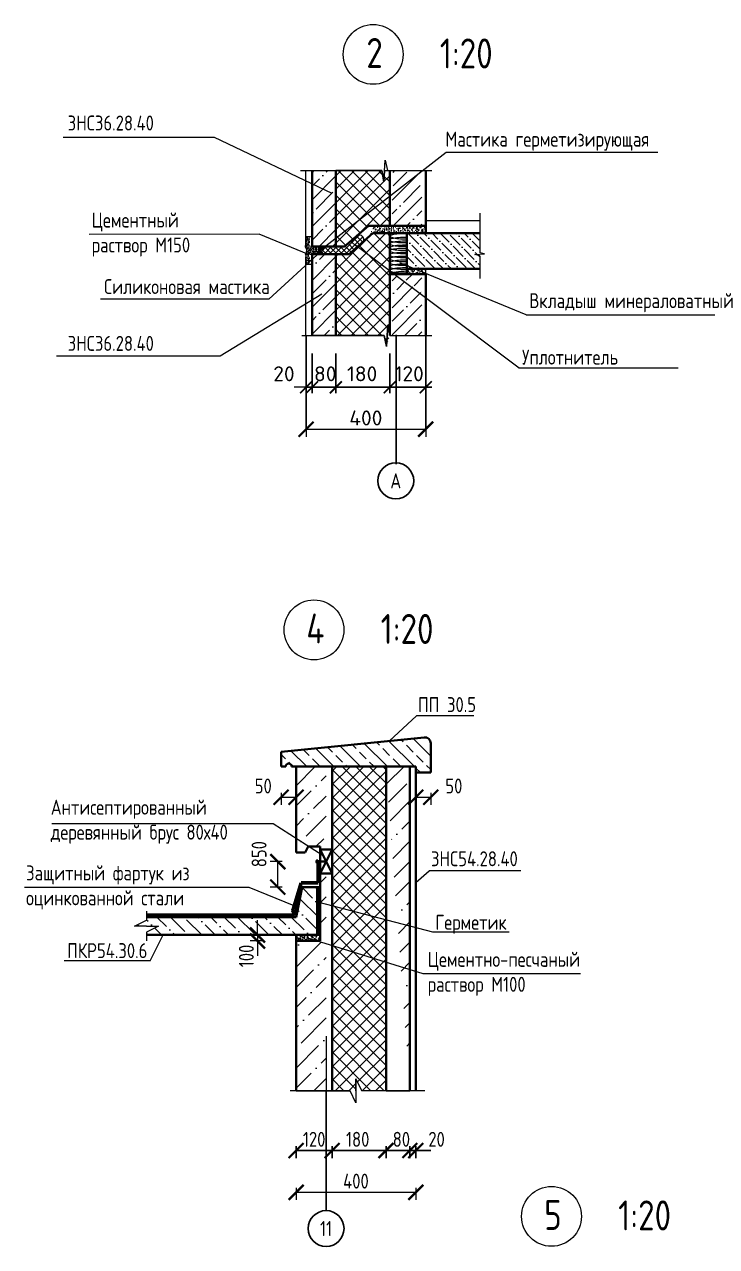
# Model space of a CAD drawing. Header units: millimetres. Extents: x 83035 to 329678, y -103769 to 22061.
# Drawn here: x 214636 to 226202, y -90153 to -69745 of the extents above; entities that cross this region are included whole.
import ezdxf

# ---------------------------------------------------------------- set-up
doc = ezdxf.new("R2010")
doc.units = ezdxf.units.MM
doc.header["$LTSCALE"] = 10
for name, color, linetype, lineweight in [('Основной', 5, 'Continuous', 60), ('Размерный', 3, 'Continuous', 30), ('РАЗМЕРЫ', 3, 'Continuous', 15), ('Разрез', 5, 'Continuous', 40), ('Разрез тонкий', 5, 'Continuous', 20), ('Символ разрез', 3, 'Continuous', 20), ('Символьный', 3, 'Continuous', 30), ('Текст разрез', 244, 'Continuous', 20), ('Штриховка разрез', 244, 'Continuous', 20)]:
    doc.layers.add(name, color=color, linetype=linetype, lineweight=lineweight)
doc.layers.add('СТЕНЫ', color=250, linetype='Continuous')
doc.styles.add('1.10', font='', dxfattribs={"height": 25})
doc.styles.add('1.20', font='', dxfattribs={"height": 50})
doc.styles.add('2.5', font='', dxfattribs={"height": 250})
doc.styles.add('RUSS', font='simplex.shx', dxfattribs={"oblique": 15, "height": 250})
doc.styles.get('1.10').set_extended_font_data('GOST type A')
doc.styles.get('1.20').set_extended_font_data('GOST type A')
doc.styles.get('2.5').set_extended_font_data('GOST type A')
doc.dimstyles.new('R250', dxfattribs={"dimscale": 0, "dimtxt": 250, "dimasz": 200, "dimexe": 100, "dimexo": 300, "dimgap": 100, "dimtad": 1, "dimdec": 0, "dimrnd": 10, "dimzin": 0, "dimdsep": 46, "dimtxsty": 'RUSS', "dimblk": 'ARCHTICK', "dimcen": 0.09, "dimdle": 100, "dimadec": 0, "dimazin": 0, "dimtfac": 1, "dimtdec": 0, "dimtix": 1, "dimtmove": 1, "dimatfit": 3, "dimldrblk": 'ARCHTICK', "dimfxl": 1, "dimtolj": 1, "dimtzin": 0, "dimarcsym": 0})
doc.dimstyles.new('Размеры', dxfattribs={"dimtxt": 250, "dimasz": 250, "dimexe": 125, "dimexo": 62.5, "dimgap": 62.5, "dimtad": 1, "dimtxsty": '2.5', "dimblk": 'ARCHTICK', "dimcen": 250, "dimadec": 0, "dimazin": 0, "dimtfac": 1, "dimtmove": 1, "dimatfit": 3, "dimfxl": 1.25, "dimarcsym": 0})
pattern_1 = [(45, (365158.74, 2100.43), (-224.5064, 224.5064), []), (45, (365383.25, 2100.43), (-224.5064, 224.5064), [396.875, -79.375, 0, -79.375])]
pattern_2 = [(307.5, (398355.566, -94890.124), (57.804713, 1.889801), [0, -45.6, 0, -51, 0, -48.75]), (277.5, (398355.566, -94890.12), (84.664382, -53.0933), [0, -24.6, 0, -41.1, 0, -15.75]), (237.5, (398355.566, -94853.224), (0.169772, -93.424256), [0, -15, 0, -54, 0, -70.5]), (227.5, (398355.566, -94853.22), (26.330267, -90.183798), [0, -7.5, 0, -35.4, 0, -40.5])]
pattern_3 = [(45, (365158.74, 2100.43), (-112.2532, 112.2532), []), (135, (365158.74, 2100.43), (-112.2532, -112.2532), [])]

# ---------------------------------------------------------------- blocks, each defined once
blk = doc.blocks.new('_ArchTick')
at = {"color": 0, "linetype": 'ByBlock', "const_width": 0.15}
blk.add_lwpolyline([(-0.5, -0.5), (0.5, 0.5)], dxfattribs=at)
blk = doc.blocks.new('*D822')
at = {"layer": 'Размерный', "color": 0, "lineweight": -2, "ltscale": 100}
for p, q in [((219341, -75239), (219341, -75904)), ((219442, -75239), (219442, -75904)), ((219341, -75804), (219141, -75804)), ((219341, -75804), (219442, -75804)), ((219442, -75804), (219642, -75804))]:
    blk.add_line(p, q, dxfattribs=at)
at = {"layer": 'Размерный', "color": 0, "lineweight": -2, "ltscale": 100, "xscale": 200, "yscale": 200, "zscale": 200}
blk.add_blockref('_ArchTick', (219341, -75804), dxfattribs=at)
at = {"layer": 'Размерный', "color": 0, "lineweight": -2, "ltscale": 100, "xscale": 200, "yscale": 200, "zscale": 200, "rotation": 180}
blk.add_blockref('_ArchTick', (219442, -75804), dxfattribs=at)
at = {"layer": 'Размерный', "color": 0, "ltscale": 100, "insert": (218973, -75579), "char_height": 250, "attachment_point": 5, "style": 'RUSS'}
blk.add_mtext('\\A1;{\\Q0;20}', dxfattribs=at)
blk = doc.blocks.new('*D823')
at = {"layer": 'Размерный', "color": 0, "linetype": 'ByBlock', "lineweight": -2, "ltscale": 500}
for p, q in [((219342, -76429), (219342, -76629)), ((219342, -76504), (221341, -76504)), ((221341, -76429), (221341, -76629))]:
    blk.add_line(p, q, dxfattribs=at)
at = {"layer": 'Размерный', "color": 0, "lineweight": -2, "ltscale": 500, "xscale": 250, "yscale": 250, "zscale": 250, "rotation": 180}
blk.add_blockref('_ArchTick', (219342, -76504), dxfattribs=at)
at = {"layer": 'Размерный', "color": 0, "lineweight": -2, "ltscale": 500, "xscale": 250, "yscale": 250, "zscale": 250}
blk.add_blockref('_ArchTick', (221341, -76504), dxfattribs=at)
at = {"layer": 'Размерный', "color": 0, "ltscale": 500, "insert": (220341, -76316), "char_height": 250, "attachment_point": 5, "style": '2.5'}
blk.add_mtext('{\\Fsimplex|c0;400}', dxfattribs=at)
blk = doc.blocks.new('*D845')
at = {"layer": 'РАЗМЕРЫ', "color": 0, "linetype": 'ByBlock', "lineweight": -2, "ltscale": 500}
for p, q in [((218926, -82574), (218926, -82774)), ((218926, -82649), (219176, -82649)), ((219176, -82574), (219176, -82774))]:
    blk.add_line(p, q, dxfattribs=at)
at = {"layer": 'РАЗМЕРЫ', "color": 0, "lineweight": -2, "ltscale": 500, "xscale": 250, "yscale": 250, "zscale": 250, "rotation": 180}
blk.add_blockref('_ArchTick', (218926, -82649), dxfattribs=at)
at = {"layer": 'РАЗМЕРЫ', "color": 0, "lineweight": -2, "ltscale": 500, "xscale": 250, "yscale": 250, "zscale": 250}
blk.add_blockref('_ArchTick', (219176, -82649), dxfattribs=at)
at = {"layer": 'РАЗМЕРЫ', "color": 0, "ltscale": 500, "insert": (218627, -82462), "char_height": 250, "attachment_point": 5, "style": '2.5'}
blk.add_mtext('50', dxfattribs=at)
blk = doc.blocks.new('*D846')
at = {"layer": 'РАЗМЕРЫ', "color": 0, "linetype": 'ByBlock', "lineweight": -2, "ltscale": 500}
for p, q in [((221176, -82574), (221176, -82774)), ((221176, -82649), (221426, -82649)), ((221426, -82574), (221426, -82774))]:
    blk.add_line(p, q, dxfattribs=at)
at = {"layer": 'РАЗМЕРЫ', "color": 0, "lineweight": -2, "ltscale": 500, "xscale": 250, "yscale": 250, "zscale": 250, "rotation": 180}
blk.add_blockref('_ArchTick', (221176, -82649), dxfattribs=at)
at = {"layer": 'РАЗМЕРЫ', "color": 0, "lineweight": -2, "ltscale": 500, "xscale": 250, "yscale": 250, "zscale": 250}
blk.add_blockref('_ArchTick', (221426, -82649), dxfattribs=at)
at = {"layer": 'РАЗМЕРЫ', "color": 0, "ltscale": 500, "insert": (221812, -82462), "char_height": 250, "attachment_point": 5, "style": '2.5'}
blk.add_mtext('50', dxfattribs=at)
blk = doc.blocks.new('*D844')
at = {"layer": 'Размерный', "color": 0, "linetype": 'ByBlock', "lineweight": -2, "ltscale": 500}
for p, q in [((219176, -89172), (219176, -89372)), ((221176, -89172), (221176, -89372)), ((219176, -89247), (221176, -89247))]:
    blk.add_line(p, q, dxfattribs=at)
at = {"layer": 'Размерный', "color": 0, "lineweight": -2, "ltscale": 500, "xscale": 250, "yscale": 250, "zscale": 250, "rotation": 180}
blk.add_blockref('_ArchTick', (219176, -89247), dxfattribs=at)
at = {"layer": 'Размерный', "color": 0, "lineweight": -2, "ltscale": 500, "xscale": 250, "yscale": 250, "zscale": 250}
blk.add_blockref('_ArchTick', (221176, -89247), dxfattribs=at)
at = {"layer": 'Размерный', "color": 0, "ltscale": 500, "insert": (220176, -89060), "char_height": 250, "attachment_point": 5, "style": '2.5'}
blk.add_mtext('400', dxfattribs=at)
blk = doc.blocks.new('*D847')
at = {"layer": 'Размерный', "color": 0, "linetype": 'ByBlock', "lineweight": -2, "ltscale": 500}
for p, q in [((218531, -84950), (218531, -84700)), ((218606, -84950), (218406, -84950)), ((218606, -85050), (218406, -85050)), ((218531, -84950), (218531, -85050)), ((218531, -85050), (218531, -85300))]:
    blk.add_line(p, q, dxfattribs=at)
at = {"layer": 'Размерный', "color": 0, "lineweight": -2, "ltscale": 500, "xscale": 250, "yscale": 250, "zscale": 250}
for p, rotation in [((218531, -84950), 270), ((218531, -85050), 90)]:
    blk.add_blockref('_ArchTick', p, dxfattribs=dict(at, rotation=rotation))
at = {"layer": 'Размерный', "color": 0, "ltscale": 500, "insert": (218344, -85300), "char_height": 250, "attachment_point": 5, "rotation": 90, "style": '2.5'}
blk.add_mtext('100', dxfattribs=at)
blk = doc.blocks.new('*D848')
at = {"layer": 'Размерный', "color": 0, "linetype": 'ByBlock', "lineweight": -2, "ltscale": 500}
for p, q in [((218945, -83725), (218745, -83725)), ((218870, -84150), (218870, -83725)), ((218945, -84150), (218745, -84150))]:
    blk.add_line(p, q, dxfattribs=at)
at = {"layer": 'Размерный', "color": 0, "lineweight": -2, "ltscale": 500, "xscale": 250, "yscale": 250, "zscale": 250}
for p, rotation in [((218870, -83725), 90), ((218870, -84150), 270)]:
    blk.add_blockref('_ArchTick', p, dxfattribs=dict(at, rotation=rotation))
at = {"layer": 'Размерный', "color": 0, "ltscale": 500, "insert": (218557, -83600), "char_height": 250, "attachment_point": 5, "rotation": 90, "style": '2.5'}
blk.add_mtext('850', dxfattribs=at)

msp = doc.modelspace()

# ---------------------------------------------------------------- hatches: boundary and pattern name
at = {"lineweight": 18, "ltscale": 75}
h = msp.add_hatch(dxfattribs=at)
h.set_pattern_fill('ANSI35', color=0, scale=50, style=0)
h.set_pattern_definition(pattern_1)
h.paths.add_polyline_path([(221279.524, -73913.746), (220953.241, -73913.746), (220813.473, -73913.746), (221279.524, -74232.226)])
h.paths.add_polyline_path([(221279.524, -72184.347), (221234.904, -72184.347), (220779.524, -72549.282), (220779.524, -73104.952), (221279.524, -73104.952)])
h.paths.add_polyline_path([(221279.524, -74209.59), (220877.635, -73913.746), (220779.524, -73913.746), (220779.524, -74938.838), (221279.524, -74938.838)])
h.paths.add_polyline_path([(221234.904, -72184.347), (220796.428, -72184.347), (220796.428, -72535.736)])
at = {"lineweight": -2, "ltscale": 0.5}
h = msp.add_hatch(dxfattribs=at)
h.set_pattern_fill('AR-SAND', color=0, scale=30, angle=270, style=0)
h.set_pattern_definition(pattern_2)
h.paths.add_polyline_path([(220369.66, -73312.196), (220460.211, -73233.002), (221341.101, -73233.002), (221341.101, -73105.502), (220485.513, -73105.502)])
h.paths.add_polyline_path([(220403.343, -73363.356), (220401.848, -73362.843), (220400.267, -73362.538)])
h.paths.add_polyline_path([(220418.509, -73371.404), (220417.23, -73370.492), (220419.662, -73372.503)])
h.paths.add_polyline_path([(220312.721, -73413.939), (220311.903, -73415.241), (220310.398, -73417.928)])
h.paths.add_polyline_path([(220413.394, -73367.758), (220412, -73367.042), (220414.674, -73368.67)])
h.paths.add_polyline_path([(220423.124, -73477.581), (220423.808, -73476.203), (220421.618, -73480.267)])
h.paths.add_polyline_path([(220407.822, -73364.895), (220406.328, -73364.382), (220409.216, -73365.611)])
at = {"lineweight": 18}
h = msp.add_hatch(dxfattribs=at)
h.set_pattern_fill('AR-CONC', color=0, scale=0.3, style=0)
h.set_pattern_definition([(50, (305446.8, 197896.727), (54.655401, -4.781726), [5.715, -62.865]), (355, (305446.8, 197896.727), (-10.572848, 57.316993), [4.572, -50.292]), (100.451, (305451.353, 197896.33), (44.0827505, 52.535006), [4.857, -53.427]), (46.1842, (305446.8, 197911.97), (81.323712, -12.612698), [8.5725, -94.2975]), (96.6356, (305453.576, 197910.916), (71.22127, 74.227667), [7.2855, -80.1405]), (351.184, (305446.8, 197911.97), (71.221382, 74.227535), [6.858, -75.438]), (21, (305454.42, 197908.157), (45.484464, -30.6796556), [5.715, -62.865]), (326, (305454.42, 197908.157), (18.540609, 55.25639), [4.572, -50.292]), (71.4514, (305458.21, 197905.6), (64.024947, 24.576857), [4.857, -53.427]), (37.5, (305446.799, 197896.727), (0.926581, 25.3665117), [0, -49.6824, 0, -51.054, 0, -50.4825]), (7.5, (305446.8, 197896.727), (20.0458988, 30.0541724), [0, -29.1084, 0, -48.5394, 0, -19.2405]), (327.5, (305429.806, 197896.727), (40.6771786, -1.7186232), [0, -19.05, 0, -59.436, 0, -78.867]), (317.5, (305422.186, 197896.727), (44.4387544, 7.6279473), [0, -24.765, 0, -39.4716, 0, -56.007])])
h.paths.add_polyline_path([(219335.424, -73456.286, -0.160081748), (219355.692, -73517.968), (219596.206, -73517.968, -0.414023309), (219659.952, -73454.18), (219617.674, -73454.18), (219404.885, -73454.18), (219404.885, -73285.989), (219341.098, -73285.989), (219341.098, -73409.271)])
h.paths.add_polyline_path([(219404.885, -73581.755), (219617.674, -73581.755), (219617.674, -73581.68), (219656.901, -73581.68, -0.400077668), (219596.206, -73517.968), (219355.692, -73517.968, -0.160081748), (219335.424, -73579.649), (219341.098, -73626.664), (219341.098, -73749.946), (219404.885, -73749.946)])
at = {"lineweight": -2, "ltscale": 0.5}
h = msp.add_hatch(dxfattribs=at)
h.set_pattern_fill('AR-SAND', color=0, scale=157.5, angle=90, style=0)
h.set_pattern_definition([(127.5, (251742.94, 21806.51), (-303.47474, -9.92145), [0, -239.4, 0, -267.75, 0, -255.9375]), (97.5, (251742.94, 21806.5), (-444.488, 278.7398), [0, -129.15, 0, -215.775, 0, -82.6875]), (57.5, (251742.94, 21612.8), (-0.8913, 490.47734), [0, -78.75, 0, -283.5, 0, -370.125]), (47.5, (251742.94, 21612.8), (-138.2339, 473.465), [0, -39.375, 0, -185.85, 0, -212.625])])
h.paths.add_polyline_path([(219464.258, -73581.755), (219491.058, -73517.968), (219464.258, -73454.18), (219537.566, -73454.18), (219560.858, -73517.968), (219537.566, -73581.755)])
h = msp.add_hatch(color=0, dxfattribs=at)
h.paths.add_polyline_path([(219596.206, -73517.968), (219560.858, -73517.968, -0.176861391), (219537.566, -73581.755), (219659.947, -73581.755, -0.41400125)])
h.paths.add_polyline_path([(219537.566, -73454.18, -0.176861391), (219560.858, -73517.968), (219596.206, -73517.968, -0.41402331), (219659.952, -73454.18)])
h = msp.add_hatch(dxfattribs=at)
h.set_pattern_fill('AR-SAND', color=0, scale=30, angle=270, style=0)
h.set_pattern_definition(pattern_2)
h.paths.add_polyline_path([(221341.101, -73914.296), (221341.101, -73826.143), (221014.818, -73826.143), (221014.818, -73914.296)])
at = {"layer": 'Размерный', "lineweight": 18, "ltscale": 500}
h = msp.add_hatch(dxfattribs=at)
h.set_pattern_fill('ANSI37', color=0, scale=20, style=0)
h.set_pattern_definition([(45, (301336.64, -24034.75), (-44.90128, 44.90128), []), (135, (301336.64, -24034.75), (-44.90128, -44.90128), [])])
h.paths.add_polyline_path([(220298.555, -73374.383, 0.827045154), (220186.131, -73279.841), (219986.75, -73454.18), (219723.826, -73454.18), (219659.952, -73454.18, 0.999312967), (219659.947, -73581.755), (219723.824, -73581.755), (220061.446, -73581.755)])
h = msp.add_hatch(dxfattribs=at)
h.set_pattern_fill('ANSI36', color=0, scale=30, angle=90, style=0)
h.set_pattern_definition([(135, (367665.485, 4426.13), (-185.21778, 50.51394), [238.125, -47.625, 0, -47.625])])
h.paths.add_polyline_path([(222245.48, -73558.897), (222245.48, -73233.002), (221401.925, -73233.002), (221026.198, -73233.002), (221026.198, -73773.823), (221153.46, -73826.143), (222245.48, -73826.143), (222245.48, -73606.211), (222163.158, -73587.362), (222325.799, -73573.649)])
h.paths.add_polyline_path([(221026.198, -73773.823), (221026.198, -73826.143), (221153.46, -73826.143)])
at = {"layer": 'Разрез'}
h = msp.add_hatch(dxfattribs=at)
h.set_pattern_fill('ANSI38', color=0, scale=5, style=0)
h.set_pattern_definition([(45, (219526.476, -84949.898), (-11.22532, 11.22532), []), (135, (219526.476, -84949.898), (-33.67596, 11.22532), [39.6875, -23.8125])])
h.paths.add_polyline_path([(219576.476, -84149.898), (219526.476, -84149.898), (219526.476, -84949.898), (219576.476, -84949.898)])
at = {"layer": 'Разрез тонкий'}
h = msp.add_hatch(dxfattribs=at)
h.set_pattern_fill('ANSI33', color=0, scale=50, angle=90, style=0)
h.set_pattern_definition([(135, (150299.82, -5449.92), (-224.5064, -224.5064), []), (135, (150299.82, -5225.42), (-224.5064, -224.5064), [158.75, -79.375])])
h.paths.add_polyline_path([(218926.476, -81888.903), (221316.525, -81649.898, -0.443716441), (221426.476, -81749.402), (221426.476, -82238.903), (221176.476, -82238.903), (221176.476, -82138.903), (219176.476, -82138.903), (219101.476, -82138.903, 1), (219001.476, -82138.903), (218926.476, -82138.903)])
h = msp.add_hatch(dxfattribs=at)
h.set_pattern_fill('ANSI36', color=0, scale=75, angle=180, style=0)
h.set_pattern_definition([(225, (367221.53, -1090.8), (-126.28485, -463.04446), [595.3125, -119.0625, 0, -119.0625])])
h.paths.add_polyline_path([(219676.476, -82138.903), (219176.476, -82138.903), (219176.476, -83339.882), (219389.349, -83474.898), (219576.476, -83474.898), (219576.476, -83524.898), (219676.476, -83524.898)])
h.paths.add_polyline_path([(219676.476, -87549.898), (219676.476, -83924.898), (219576.476, -83924.898), (219576.476, -85049.898), (219176.476, -85049.898), (219176.476, -87549.898)])
h = msp.add_hatch(dxfattribs=at)
h.set_pattern_fill('ANSI36', color=0, scale=50, angle=90, style=0)
h.set_pattern_definition([(135, (216476.48, -84949.9), (-308.696, 84.19), [396.875, -79.375, 0, -79.375])])
h.paths.add_polyline_path([(219526.476, -84149.898), (219276.476, -84149.898), (219176.476, -84649.898), (216676.476, -84649.898), (216676.476, -84699.898), (216476.476, -84799.898), (216676.476, -84799.898), (216876.476, -84799.898), (216676.476, -84899.898), (216676.476, -84949.898), (219526.476, -84949.898)])
h = msp.add_hatch(dxfattribs=at)
h.set_pattern_fill('AR-CONC', color=0, scale=0.5, style=0)
h.set_pattern_definition([(50, (218776.476, -89074.9), (91.0923, -7.9695), [9.525, -104.775]), (355, (218776.48, -89074.9), (-17.6214, 95.5283), [7.62, -83.82]), (100.451, (218784.07, -89075.56), (73.4713, 87.5583), [8.095, -89.045]), (46.1842, (218776.48, -89049.5), (135.5395, -21.0212), [14.2875, -157.1625]), (96.6356, (218787.77, -89051.25), (118.702, 123.7128), [12.1425, -133.5675]), (351.184, (218776.48, -89049.5), (118.7023, 123.7126), [11.43, -125.73]), (21, (218789.176, -89055.85), (75.8074, -51.1328), [9.525, -104.775]), (326, (218789.18, -89055.85), (30.901, 92.094), [7.62, -83.82]), (71.4514, (218795.49, -89060.11), (106.7082, 40.9614), [8.095, -89.045]), (37.5, (218776.476, -89074.898), (1.5443, 42.27752), [0, -82.804, 0, -85.09, 0, -84.1375]), (7.5, (218776.476, -89074.9), (33.40983, 50.0903), [0, -48.514, 0, -80.899, 0, -32.0675]), (327.5, (218748.155, -89074.898), (67.7953, -2.86437), [0, -31.75, 0, -99.06, 0, -131.445]), (317.5, (218735.455, -89074.9), (74.0646, 12.71325), [0, -41.275, 0, -65.786, 0, -93.345])])
h.paths.add_polyline_path([(219576.476, -84949.898), (219526.476, -84949.898), (219176.476, -84949.898), (219176.476, -85049.898), (219576.476, -85049.898)])
at = {"layer": 'Штриховка разрез', "ltscale": 500}
h = msp.add_hatch(dxfattribs=at)
h.set_pattern_fill('ANSI35', color=0, scale=50, style=0)
h.set_pattern_definition(pattern_1)
h.paths.add_polyline_path([(219441.885, -73454.18), (219441.885, -72184.897), (219841.101, -72185.007), (219841.101, -73448.114)])
edge = h.paths.add_edge_path()
edge.add_line((219441.885, -73581.755), (219841.101, -73577.268))
edge.add_line((219441.885, -74939.389), (219441.885, -73581.755))
edge.add_line((219841.101, -73581.755), (219841.101, -74939.499))
edge.add_line((219841.101, -74939.499), (219441.885, -74939.389))
h = msp.add_hatch(dxfattribs=at)
h.set_pattern_fill('ANSI37', color=0, scale=50, style=0)
h.set_pattern_definition(pattern_3)
h.paths.add_polyline_path([(220606.869, -72184.897), (219841.101, -72185.007), (219841.101, -73448.114), (219986.75, -73454.18), (220385.513, -73105.502), (220741.101, -73099.95), (220741.101, -72185.007), (220654.819, -72185.007), (220643.053, -72370.52)])
h = msp.add_hatch(dxfattribs=at)
h.set_pattern_fill('ANSI37', color=0, scale=50, style=0)
h.set_pattern_definition(pattern_3)
edge = h.paths.add_edge_path()
edge.add_line((220066.576, -73577.268), (220460.211, -73233.002))
edge.add_line((219841.101, -73581.755), (220061.446, -73581.755))
edge.add_line((219841.101, -74939.389), (219841.101, -73581.755))
edge.add_line((220460.211, -73233.002), (220741.101, -73233.002))
edge.add_line((220741.101, -73233.002), (220741.101, -74929.632))
edge.add_line((220706.798, -74763.335), (220683.86, -75125.012))
edge.add_line((220741.101, -74929.632), (220706.798, -74763.335))
edge.add_line((220683.86, -75125.012), (220647.675, -74939.389))
edge.add_line((220647.675, -74939.389), (219841.101, -74939.389))
h = msp.add_hatch(dxfattribs=at)
h.set_pattern_fill('ANSI37', color=0, scale=50, style=0)
h.set_pattern_definition(pattern_3)
h.paths.add_polyline_path([(219778.343, -82138.903), (220678.343, -82140.872), (220678.343, -87549.898), (220276.476, -87549.898), (220176.476, -87349.898), (220176.476, -87549.898), (220076.476, -87549.898), (219778.343, -87549.898)])
h = msp.add_hatch(dxfattribs=at)
h.set_pattern_fill('ANSI35', color=0, scale=75, style=0)
h.set_pattern_definition([(45, (365158.74, 2100.43), (-336.7596, 336.7596), []), (45, (365495.5, 2100.43), (-336.7596, 336.7596), [595.3125, -119.0625, 0, -119.0625])])
edge = h.paths.add_edge_path()
edge.add_line((220678.343, -87550.164), (221078.343, -87550.164))
edge.add_line((220678.343, -82140.872), (220678.343, -87549.898))
edge.add_line((221078.343, -87550.164), (221078.343, -82140.872))
edge.add_line((221078.343, -82140.872), (220678.343, -82140.872))

# ---------------------------------------------------------------- linework, layer by layer
at = {"color": 0, "lineweight": 40, "ltscale": 75}
for p, q in [((219441.885, -73454.18), (219441.885, -72184.897)), ((219841.101, -73448.114), (219841.101, -72185.007)), ((220741.101, -73099.95), (220741.101, -72185.007)), ((221341.101, -73233.002), (221341.101, -72185.007)), ((220741.101, -74939.499), (220741.101, -73225.762)), ((222245.48, -73233.002), (221014.818, -73233.002)), ((219441.885, -73454.18), (219723.826, -73454.18)), ((219441.885, -74939.389), (219441.885, -73581.755)), ((219441.885, -73581.755), (219723.824, -73581.755)), ((219841.101, -74939.499), (219841.101, -73577.268)), ((222245.48, -73826.143), (221026.198, -73826.143)), ((221341.101, -74939.499), (221341.101, -73914.296))]:
    msp.add_line(p, q, dxfattribs=at)
at = {"color": 0, "lineweight": 18}
for p, q in [((219341.098, -73285.989), (219441.885, -73285.989)), ((219341.098, -73749.946), (219441.885, -73749.946))]:
    msp.add_line(p, q, dxfattribs=at)
at = {"color": 0, "lineweight": 15, "ltscale": 500}
msp.add_line((223019.194, -74594.15), (226172.117, -74594.15), dxfattribs=at)
at = {"color": 0, "lineweight": 15, "ltscale": 0.5}
for points in [[(219570.017, -73519.813), (221681.199, -71876.589)], [(221681.199, -71876.589), (225220.95, -71876.589)], [(219381.064, -73588.231), (218558.778, -73247.707), (215718.445, -73254.623)], [(219595.579, -73531.82), (218719.189, -74334.668), (215909.188, -74334.668)], [(223020.892, -74593.888), (220908.827, -73725.569)], [(219607.851, -74251.469), (217905.053, -75282.25), (215174.64, -75282.25)], [(225558.649, -75485.722), (222893.371, -75485.722)]]:
    msp.add_lwpolyline(points, dxfattribs=at)
at = {"color": 0, "lineweight": -2, "ltscale": 0.5}
for points in [[(221341.101, -73019.477), (222245.48, -73019.477)], [(222245.48, -72893.96), (222245.48, -73558.897)], [(221401.925, -73233.002), (222245.48, -73233.002)], [(222245.48, -73606.211), (222245.48, -73989.2)], [(221341.101, -73914.296), (221341.101, -73826.143)]]:
    msp.add_lwpolyline(points, dxfattribs=at)
at = {"color": 0, "lineweight": 40, "ltscale": 75}
for points in [[(219986.75, -73454.18), (220385.513, -73105.502)], [(220061.446, -73581.755), (220460.211, -73233.002)], [(220385.513, -73105.502), (221341.101, -73105.502)], [(220460.211, -73233.002), (221298.74, -73233.002)], [(220836.116, -73233.002), (221080.217, -73233.002)], [(221026.198, -73233.002), (221026.198, -73914.296)], [(219723.826, -73454.18), (219986.75, -73454.18)], [(219723.824, -73581.755), (220061.446, -73581.755)], [(220741.041, -73914.296), (221341.101, -73914.296)]]:
    msp.add_lwpolyline(points, dxfattribs=at)
at = {"layer": 'Основной', "color": 0}
for p, q in [((219546.969, -83724.898), (219546.969, -84079.043)), ((219258.235, -84079.043), (219124.847, -84523.781)), ((219546.969, -84079.043), (219258.235, -84079.043)), ((219151.016, -84583.179), (219151.185, -84583.261))]:
    msp.add_line(p, q, dxfattribs=at)
msp.add_arc((219172.739, -84538.145), 50, 163.3047574, 244.2479219, dxfattribs=at)
at = {"layer": 'Размерный', "color": 0, "ltscale": 500}
for p, q in [((219341.885, -76503.896), (219341.885, -74939.389)), ((220846.667, -77088.634), (220846.667, -74926.922)), ((221341.101, -76503.896), (221341.101, -74939.499)), ((219676.476, -87549.898), (219676.476, -89552.548)), ((219176.476, -88474.292), (219176.476, -88674.292)), ((219176.476, -88549.292), (219778.343, -88549.292)), ((219778.343, -88474.292), (219778.343, -88674.292)), ((219778.343, -88474.292), (219778.343, -88674.292)), ((219778.343, -88549.292), (221076.476, -88549.292)), ((220678.343, -88474.292), (220678.343, -88674.292)), ((221076.476, -88549.292), (220826.476, -88549.292)), ((221076.476, -88474.292), (221076.476, -88674.292)), ((221076.476, -88474.292), (221076.476, -88674.292)), ((221076.476, -88549.292), (221176.476, -88549.292)), ((221176.476, -88474.292), (221176.476, -88674.292)), ((221176.476, -88549.292), (221426.476, -88549.292))]:
    msp.add_line(p, q, dxfattribs=at)
at = {"layer": 'Размерный', "color": 0, "ltscale": 100}
for p, q in [((219441.885, -75239.389), (219441.885, -75903.909)), ((219841.101, -75239.389), (219841.101, -75903.909)), ((220741.101, -75239.389), (220741.101, -75903.909)), ((221341.101, -75239.499), (221341.101, -75903.909)), ((219341.885, -75803.909), (220941.101, -75803.909)), ((220741.101, -75803.909), (221441.101, -75803.909))]:
    msp.add_line(p, q, dxfattribs=at)
at = {"layer": 'Размерный', "color": 0, "lineweight": 20, "ltscale": 0.2}
msp.add_line((219676.476, -86639.468), (219676.476, -89552.548), dxfattribs=at)
at = {"layer": 'Размерный', "color": 0, "ltscale": 0.5}
for centre in [(220841.101, -77365.942), (219676.476, -89852.548)]:
    msp.add_circle(centre, 300, dxfattribs=at)
at = {"layer": 'Размерный', "color": 0, "lineweight": 18, "ltscale": 500}
msp.add_arc((220233.312, -73337.851), 74.774, 291.5913617, 129.1225356, dxfattribs=at)
at = {"layer": 'Разрез', "color": 0, "lineweight": -2}
for p, q in [((219341.098, -73409.271), (219341.098, -72184.897)), ((219341.098, -74939.389), (219341.098, -73626.664))]:
    msp.add_line(p, q, dxfattribs=at)
at = {"layer": 'Разрез', "color": 0}
for p, q in [((221316.525, -81649.898), (218926.476, -81888.903)), ((221426.476, -82238.903), (221426.476, -81749.402)), ((218926.476, -81888.903), (218926.476, -82138.903)), ((219001.476, -82138.903), (218926.476, -82138.903)), ((219176.476, -82138.903), (219101.476, -82138.903)), ((221176.476, -82138.903), (219176.476, -82138.903)), ((219176.476, -82138.903), (219176.476, -83574.898)), ((221176.476, -82138.903), (221176.476, -87549.898)), ((221176.476, -82238.903), (221426.476, -82238.903)), ((219176.476, -83574.898), (219176.476, -83324.898)), ((219176.476, -83574.898), (219326.476, -83574.898)), ((219326.476, -83574.898), (219376.476, -83474.898)), ((219376.476, -83474.898), (219576.476, -83474.898)), ((219576.476, -85049.898), (219576.476, -83474.898)), ((219576.476, -83524.898), (219776.476, -83524.898)), ((219576.476, -83524.898), (219776.476, -83924.898)), ((219776.476, -83524.898), (219576.476, -83924.898)), ((219776.476, -83524.898), (219776.476, -83724.898)), ((219539.15, -83699.099), (219539.15, -83750.697)), ((219676.476, -83724.898), (219539.15, -83724.898)), ((219776.476, -83924.898), (219776.476, -83724.898)), ((219576.476, -83924.898), (219776.476, -83924.898)), ((219176.476, -84649.898), (219276.476, -84149.898)), ((219526.476, -84149.898), (219276.476, -84149.898)), ((219526.476, -84949.898), (219526.476, -84149.898)), ((219526.476, -84149.898), (219576.476, -84149.898)), ((219176.476, -84649.898), (216676.476, -84649.898)), ((216676.476, -84949.898), (219526.476, -84949.898)), ((219176.476, -85049.898), (219176.476, -84949.898)), ((219176.476, -85049.898), (219176.476, -87549.898)), ((219176.476, -85049.898), (219576.476, -85049.898)), ((219526.476, -84949.898), (219576.476, -84949.898))]:
    msp.add_line(p, q, dxfattribs=at)
at = {"layer": 'Разрез', "color": 0, "ltscale": 500}
for p, q in [((219777.195, -82138.903), (219777.195, -83524.898)), ((220678.343, -82140.872), (220678.343, -87550.164)), ((221078.343, -82140.872), (221078.343, -87550.164)), ((219778.343, -83024.898), (219778.343, -86649.898)), ((219778.343, -83924.898), (219778.343, -87549.898)), ((219145.322, -84608.239), (219276.476, -84149.898)), ((219151.185, -84624.898), (219276.476, -84149.898)), ((216676.476, -84608.239), (219145.322, -84608.239)), ((216676.476, -84624.898), (219151.185, -84624.898))]:
    msp.add_line(p, q, dxfattribs=at)
at = {"layer": 'Разрез', "color": 0, "lineweight": -2, "ltscale": 0.5}
for points in [[(219335.424, -73456.286), (219341.098, -73409.271)], [(219335.424, -73579.649), (219341.098, -73626.664)]]:
    msp.add_lwpolyline(points, dxfattribs=at)
at = {"layer": 'Разрез', "color": 0, "lineweight": -2}
msp.add_arc((219251.698, -73517.968), 103.994, 323.6206249, 36.3793751, dxfattribs=at)
at = {"layer": 'Разрез', "color": 0}
for centre, radius, start, end in [((221326.476, -81749.402), 100, 0, 95.7105931), ((219051.476, -82138.903), 50, 0, 180), ((219539.15, -83724.898), 25.799, 90, 270)]:
    msp.add_arc(centre, radius, start, end, dxfattribs=at)
at = {"layer": 'Разрез тонкий', "color": 0}
for p, q in [((216676.476, -84549.898), (216676.476, -84699.898)), ((216476.476, -84799.898), (216676.476, -84699.898)), ((216676.476, -84799.898), (216476.476, -84799.898)), ((216676.476, -84799.898), (216876.476, -84799.898)), ((216876.476, -84799.898), (216676.476, -84899.898)), ((216676.476, -84899.898), (216676.476, -85049.898)), ((220176.476, -87549.898), (220176.476, -87349.898)), ((220176.476, -87349.898), (220276.476, -87549.898)), ((220076.476, -87549.898), (219076.476, -87549.898)), ((220176.476, -87749.898), (220076.476, -87549.898)), ((220176.476, -87549.898), (220176.476, -87749.898)), ((221326.476, -87549.898), (220276.476, -87549.898))]:
    msp.add_line(p, q, dxfattribs=at)
at = {"layer": 'Символ разрез', "color": 0, "ltscale": 500}
for p, q in [((215283.985, -71626.053), (217808.714, -71626.053)), ((217808.714, -71626.053), (219773.837, -72562.309))]:
    msp.add_line(p, q, dxfattribs=at)
at = {"layer": 'Символ разрез', "color": 0}
for p, q in [((220735.577, -81707.993), (221189.412, -81291.733)), ((222144.878, -81291.733), (221189.412, -81291.733)), ((218791.162, -83095.496), (215092.125, -83095.496)), ((219626.767, -83625.481), (218791.162, -83095.496)), ((221176.476, -84071.544), (221397.914, -83877.969)), ((222932.278, -83877.969), (221397.914, -83877.969)), ((218393.062, -84156.531), (214635.908, -84156.531)), ((219142.739, -84464.127), (218393.062, -84156.531)), ((221460.937, -84902.382), (219559.96, -84404.985)), ((216735.464, -85378.959), (216956.902, -84949.898)), ((221301.263, -85600.691), (219355.881, -84998.123)), ((222733.425, -84902.382), (221460.937, -84902.382)), ((216735.464, -85378.959), (215300.294, -85378.959)), ((223928.494, -85600.691), (221301.263, -85600.691))]:
    msp.add_line(p, q, dxfattribs=at)
at = {"layer": 'Символ разрез', "color": 0, "ltscale": 0.5}
for centre in [(220463.379, -70244.938), (219474.575, -79855.163), (223444.05, -89648.345)]:
    msp.add_circle(centre, 500, dxfattribs=at)
at = {"layer": 'СТЕНЫ', "color": 0, "lineweight": -2}
for p, q in [((220643.053, -72370.52), (220665.991, -72008.843)), ((220665.991, -72008.843), (220702.307, -72184.897)), ((219250.611, -72184.897), (220606.869, -72184.897)), ((220606.869, -72184.897), (220643.053, -72370.52)), ((220702.307, -72184.897), (221442.454, -72184.897)), ((222163.158, -73587.362), (222325.799, -73573.649)), ((222245.48, -73606.211), (222163.158, -73587.362)), ((222325.799, -73573.649), (222245.48, -73558.897)), ((220683.86, -75125.012), (220706.798, -74763.335)), ((220706.798, -74763.335), (220743.114, -74939.389)), ((219272.214, -74939.389), (220647.675, -74939.389)), ((220647.675, -74939.389), (220683.86, -75125.012)), ((220743.114, -74939.389), (221442.454, -74939.389))]:
    msp.add_line(p, q, dxfattribs=at)
msp.add_arc((219659.994, -73517.968), 63.788, 89.9627816, 270.0415407, dxfattribs=at)
at = {"layer": 'Штриховка разрез', "color": 0, "ltscale": 500}
for p, q in [((219441.885, -72184.897), (219841.101, -72185.007)), ((219441.885, -73454.18), (219441.885, -72184.897)), ((220606.869, -72184.897), (219841.101, -72185.007)), ((219841.101, -72185.007), (219841.101, -73448.114)), ((219841.101, -72185.007), (219841.101, -73448.114)), ((220643.053, -72370.52), (220606.869, -72184.897)), ((220643.053, -72370.52), (220654.826, -72184.897)), ((220654.819, -72185.007), (220643.053, -72370.52)), ((220654.826, -72184.897), (220741.101, -72185.007)), ((220741.101, -73099.95), (220741.101, -72185.007)), ((219986.75, -73454.18), (220385.513, -73105.502)), ((220066.576, -73577.268), (220460.211, -73233.002)), ((220385.513, -73105.502), (220741.101, -73099.95)), ((220460.211, -73233.002), (220741.101, -73233.002)), ((220741.101, -73233.002), (220741.101, -74929.632)), ((219841.101, -73448.114), (219441.885, -73454.18)), ((219841.101, -73448.114), (219986.75, -73454.18)), ((219441.885, -73581.755), (219841.101, -73577.268)), ((219441.885, -73581.755), (219841.101, -73581.755)), ((219441.885, -74939.389), (219441.885, -73581.755)), ((219841.101, -73581.755), (220066.576, -73577.268)), ((219841.101, -74939.389), (219841.101, -73581.755)), ((219841.101, -73581.755), (220061.446, -73581.755)), ((219841.101, -73581.755), (219841.101, -74939.499)), ((220706.798, -74763.335), (220683.86, -75125.012)), ((220741.101, -74929.632), (220706.798, -74763.335)), ((219841.101, -74939.499), (219441.885, -74939.389)), ((220647.675, -74939.389), (219841.101, -74939.389)), ((220683.86, -75125.012), (220647.675, -74939.389)), ((219778.343, -87549.898), (219778.343, -82138.903)), ((219778.343, -82138.903), (220678.343, -82140.872)), ((220678.343, -82140.872), (220678.343, -87549.898)), ((221078.343, -82140.872), (220678.343, -82140.872)), ((221078.343, -87550.164), (221078.343, -82140.872)), ((219776.476, -87549.898), (219776.476, -86536.074)), ((220276.476, -87549.898), (220176.476, -87349.898)), ((220176.476, -87349.898), (220176.476, -87549.898)), ((219176.476, -87549.898), (219296.476, -87549.898)), ((219176.476, -87549.898), (220076.476, -87549.898)), ((219176.476, -87549.898), (219776.476, -87549.898)), ((220076.476, -87549.898), (219778.343, -87549.898)), ((220678.343, -87549.898), (220276.476, -87549.898)), ((220678.343, -87550.164), (221078.343, -87550.164))]:
    msp.add_line(p, q, dxfattribs=at)
at = {"layer": 'Штриховка разрез', "color": 0, "lineweight": 15, "ltscale": 0.5}
msp.add_lwpolyline([(222900.936, -75485.884), (220151.762, -73420.031)], dxfattribs=at)
at = {"layer": 'Штриховка разрез', "color": 0, "lineweight": -2}
for centre, major_axis, ratio, start_param, end_param in [((220985.16, -73281.99), (-239.464, 0), 0.175578883, 4.540163543, 8.026207071), ((220985.16, -73345.052), (-244.79, 0), 0.171647336, 4.543946662, 8.022423953), ((220981.42, -73474.271), (239.274, 0), 0.174770432, 1.382542878, 4.900642429), ((220985.16, -73408.114), (241.24, 0), 0.174248221, 1.399850764, 4.883334543), ((220985.16, -73527.027), (-244.79, 0), 0.171647336, 4.543946662, 8.022423953), ((220985.16, -73660.181), (-244.79, 0), 0.171647336, 4.543946662, 8.022423953), ((220985.16, -73594.793), (241.24, 0), 0.174248221, 1.399850764, 4.883334543), ((220985.16, -73852.779), (-244.828, 0), 0.171619964, 4.543973018, 8.022397596), ((220985.16, -73789.769), (-241.278, 0), 0.17422, 4.541470567, 8.024900048), ((220985.16, -73724.38), (241.24, 0), 0.174248221, 1.399850764, 4.883334543), ((220985.16, -73908.656), (255.331, 12.155), 0.156457041, 1.401926998, 2.84623225)]:
    msp.add_ellipse(centre, major_axis=major_axis, ratio=ratio, start_param=start_param, end_param=end_param, dxfattribs=at)

# ---------------------------------------------------------------- block references
at = {"layer": 'Размерный', "color": 0, "ltscale": 100, "xscale": 200, "yscale": 200, "zscale": 200, "rotation": 180}
for p in [(219441.885, -75803.909), (219840.763, -75803.909), (220740.601, -75803.909)]:
    msp.add_blockref('_ArchTick', p, dxfattribs=at)
at = {"layer": 'Размерный', "color": 0, "ltscale": 100, "xscale": 200, "yscale": 200, "zscale": 200}
for p in [(219840.763, -75803.909), (220740.601, -75803.909), (221341.101, -75803.909)]:
    msp.add_blockref('_ArchTick', p, dxfattribs=at)
at = {"layer": 'Размерный', "color": 0, "ltscale": 500, "xscale": 250, "yscale": 250, "zscale": 250, "rotation": 180}
for p in [(219176.476, -88549.292), (219778.343, -88549.292), (220678.343, -88549.292), (221176.476, -88549.292)]:
    msp.add_blockref('_ArchTick', p, dxfattribs=at)
at = {"layer": 'Размерный', "color": 0, "ltscale": 500, "xscale": 250, "yscale": 250, "zscale": 250}
for p in [(219778.343, -88549.292), (221076.476, -88549.292), (221076.476, -88549.292)]:
    msp.add_blockref('_ArchTick', p, dxfattribs=at)

# ---------------------------------------------------------------- texts
at = {"layer": 'Размерный', "color": 0, "lineweight": 18, "char_height": 500, "width": 1573.125, "attachment_point": 1, "style": '1.10'}
for insert in [(221577.366, -69979.399), (220588.562, -79589.624), (224558.038, -89382.806)]:
    msp.add_mtext('1:20', dxfattribs=dict(at, insert=insert))
at = {"layer": 'Размерный', "color": 0, "ltscale": 100, "char_height": 250, "attachment_point": 5, "style": 'RUSS'}
for s, insert in [('\\A1;{\\Q0;80}', (219662.684, -75578.909)), ('\\A1;{\\Q0;180}', (220279.157, -75578.909)), ('\\A1;{\\Q0;120}', (221065.406, -75578.909))]:
    msp.add_mtext(s, dxfattribs=dict(at, insert=insert))
at = {"layer": 'Размерный', "color": 0, "ltscale": 500, "char_height": 250, "attachment_point": 5, "style": '2.5'}
for s, insert in [('120', (219477.41, -88361.792)), ('180', (220204.966, -88361.792)), ('80', (220935.255, -88361.792)), ('20', (221523.053, -88361.792))]:
    msp.add_mtext(s, dxfattribs=dict(at, insert=insert))
at = {"layer": 'Символьный', "color": 0, "ltscale": 0.5, "char_height": 250, "width": 223.28661, "attachment_point": 5, "style": '2.5'}
for s, insert in [('А', (220841.101, -77365.942)), ('11', (219676.476, -89852.548))]:
    msp.add_mtext(s, dxfattribs=dict(at, insert=insert))
at = {"layer": 'Текст разрез', "color": 0}
for s, insert, char_height, width, attachment_point, style in [('2', (220486.823, -69971.305), 500, 469.31129, 2, '1.20'), ('3НС36.28.40', (215358.638, -71265.966), 250, 4000.6321, 1, '2.5'), ('Мастика герметизирующая', (221671.638, -71535.419), 250, 4000.6321, 1, '2.5'), ('Цементный \\Pраствор М150', (215759.435, -72886.161), 250, 4000.6321, 1, '2.5'), ('Силиконовая мастика', (215967.469, -73997.081), 250, 4000.6321, 1, '2.5'), ('Вкладыш минераловатный', (223071.094, -74232.691), 250, 4000.6321, 1, '2.5'), ('3НС36.28.40', (215358.638, -74945.971), 250, 4000.6321, 1, '2.5'), ('Уплотнитель', (222951.167, -75175.612), 250, 4000.6321, 1, '2.5'), ('4', (219498.019, -79581.529), 500, 469.31129, 2, '1.20'), ('ПП 30.5', (221212.669, -80977.656), 250, 4000.6321, 1, '2.5'), ('Антисептированный деревянный брус 80х40', (215076.634, -82690.959), 250, 4000.6321, 1, '2.5'), ('3НС54.28.40', (221429.537, -83552.167), 250, 4000.6321, 1, '2.5'), ('Защитный фартук из оцинкованной стали', (214664.168, -83787.981), 250, 4000.6321, 1, '2.5'), ('Герметик', (221502.107, -84612.655), 250, 4000.6321, 1, '2.5'), ('ПКР54.30.6', (215349.988, -85086.669), 250, 4000.6321, 1, '2.5'), ('Цементно-песчаный \\Pраствор М100', (221374.317, -85231.614), 250, 4000.6321, 1, '2.5'), ('5', (223467.494, -89374.711), 500, 469.31129, 2, '1.20')]:
    msp.add_mtext(s, dxfattribs=dict(at, insert=insert, char_height=char_height, width=width, attachment_point=attachment_point, style=style))

# ---------------------------------------------------------------- dimensions: what is measured, and where the dimension line sits
at = {"layer": 'Размерный', "color": 0, "ltscale": 100}
dim = msp.add_linear_dim(base=(219441.885, -75803.909), p1=(219341.098, -74939.389), p2=(219441.885, -74939.499), text='{\\Q0;20}', dimstyle='R250', override={"dimscale": 1, "dimfxl": 100, "dimarcsym": 1}, dxfattribs=at)
dim.commit()
dim.dimension.update_dxf_attribs({"geometry": '*D822', "text_midpoint": (218972.84, -75803.909), "dimtype": 160})
at = {"layer": 'Размерный', "color": 0, "ltscale": 500}
for base, p1, p2, text, picture, middle in [((221341.101, -76503.896), (219341.885, -74939.389), (221341.101, -74939.499), '{\\Fsimplex|c0;400}', '*D823', (220341.493, -76316.396)), ((221176.476, -89247.2), (219176.476, -88549.292), (221176.476, -88549.292), '400', '*D844', (220176.476, -89059.7))]:
    dim = msp.add_linear_dim(base=base, p1=p1, p2=p2, text=text, dimstyle='Размеры', override={"dimfxl": 75, "dimfxlon": 1}, dxfattribs=at)
    dim.commit()
    dim.dimension.update_dxf_attribs({"geometry": picture, "text_midpoint": middle})
dim = msp.add_linear_dim(base=(218869.506, -83724.898), p1=(219276.476, -84149.898), p2=(219513.35, -83724.898), angle=90, text='850', dimstyle='Размеры', override={"dimfxl": 75, "dimfxlon": 1}, dxfattribs=at)
dim.commit()
dim.dimension.update_dxf_attribs({"geometry": '*D848', "text_midpoint": (218744.506, -83599.898), "dimtype": 160})
dim = msp.add_linear_dim(base=(218531.422, -85049.898), p1=(219176.476, -84949.898), p2=(219176.476, -85049.898), angle=90, dimstyle='Размеры', override={"dimfxl": 75, "dimfxlon": 1}, dxfattribs=at)
dim.commit()
dim.dimension.update_dxf_attribs({"geometry": '*D847', "text_midpoint": (218531.422, -85299.898), "dimtype": 160})
at = {"layer": 'РАЗМЕРЫ', "color": 0, "ltscale": 500}
for base, p1, p2, picture, middle in [((219176.476, -82649.33), (218926.476, -82138.903), (219176.476, -82138.903), '*D845', (218626.936, -82649.33)), ((221426.476, -82649.33), (221176.476, -82238.903), (221426.476, -82238.903), '*D846', (221811.937, -82649.33))]:
    dim = msp.add_linear_dim(base=base, p1=p1, p2=p2, text='50', dimstyle='Размеры', override={"dimfxl": 75, "dimfxlon": 1}, dxfattribs=at)
    dim.commit()
    dim.dimension.update_dxf_attribs({"geometry": picture, "text_midpoint": middle, "dimtype": 160})

doc.saveas('drawing.dxf')
